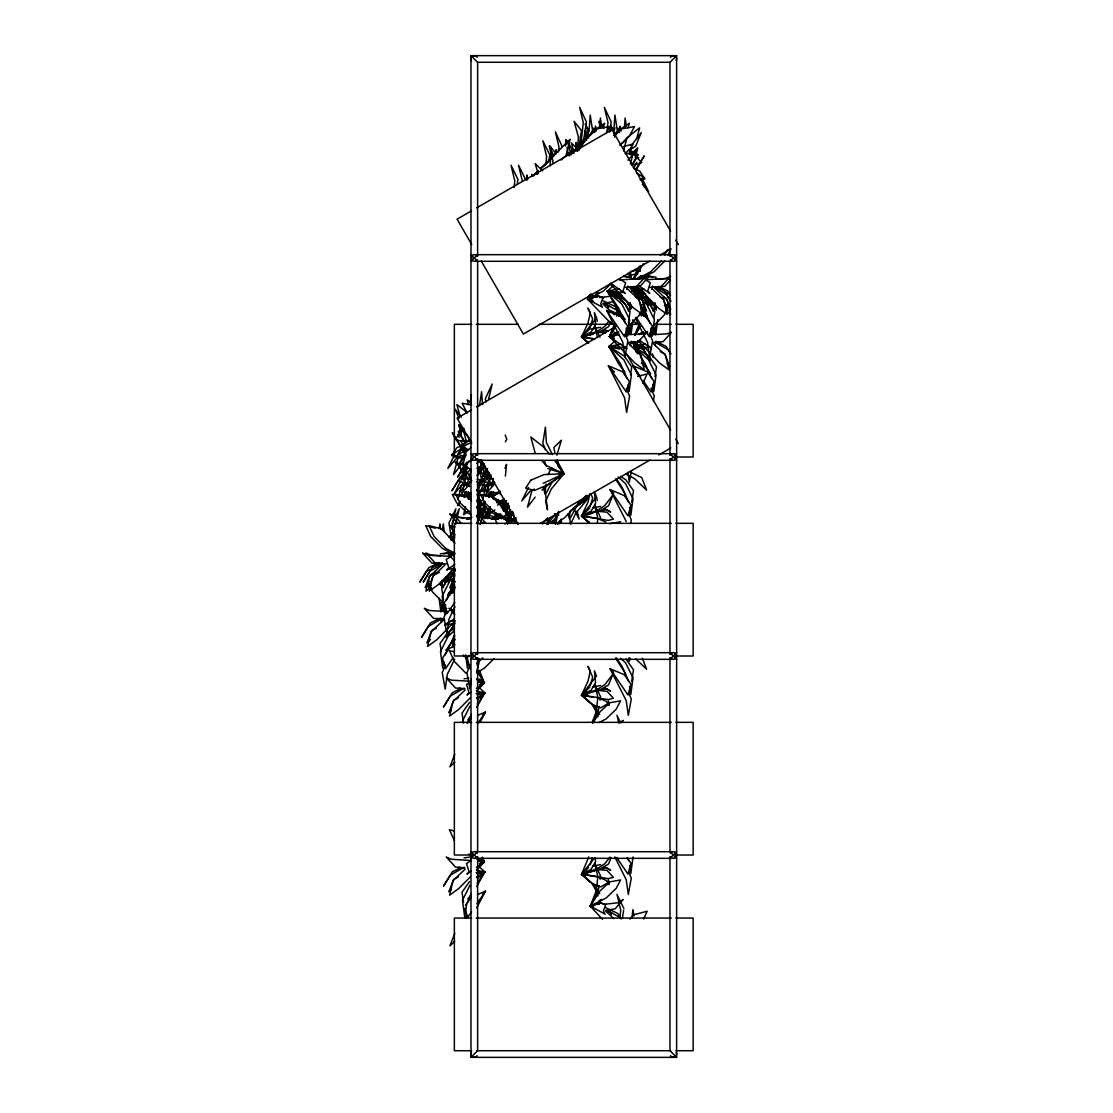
<?xml version="1.0" encoding="UTF-8"?>
<svg xmlns="http://www.w3.org/2000/svg" width="1113" height="1113" viewBox="0 0 1113 1113"><rect width="100%" height="100%" fill="white"/><g stroke="black" fill="none" stroke-linecap="round" stroke-linejoin="round"><path stroke-width="1.5" d="M526.505 180.083L526.839 175.005L527.618 179.889M550.142 165.767L551.144 150.533L553.203 163.528M575.755 147.57L576.089 142.492L577.118 149.003M586.593 140.015L587.261 129.859L588.54 137.984M599.726 128.176L600.394 118.02L601.674 126.145M624.435 128.176L625.103 118.02L626.382 126.145M565.446 145.998L565.919 139.542L566.628 144.203M613.861 129.595L614.933 115.07L617.298 130.597L615.92 133.602M577.452 148.168L578.454 137.122L574.085 121.303L581.487 130.652L579.497 143.271L577.188 147.946M481.512 467.669L480.677 476.044L484.405 482.458M505.385 476.044L506.554 464.33L504.968 468.253M545.982 484.113L545.008 494.075L543.492 487.675M569.967 511.91L569.313 518.561L568.173 513.747M596.985 297.352L597.472 292.649M599.879 902.768L600.199 899.638M514.123 187.485L514.804 180.946L511.062 165.267L517.99 179.443L517.225 184.368M545.76 164.641L546.608 156.46L542.866 140.795L549.794 154.971L548.779 161.538M616.616 316.148L617.465 307.981M641.325 316.148L641.839 311.25M619.858 918.225L620.706 910.044L616.964 894.379L623.906 908.556M531.624 176.466L531.875 174.143M558.434 151.994L558.976 147.013L555.345 131.821L562.176 146.513M606.891 132.503L607.99 122.541L604.359 107.349L611.19 122.04L609.576 132.057M597.333 522.999L597.862 518.241L594.732 505.177L600.603 517.809M629.29 310.652L630.208 302.569L631.266 308.704M653.999 310.652L654.917 302.569M632.017 917.627L632.935 909.544L633.993 915.679M570.802 153.803L571.192 150.658L571.776 153.831M594.718 132.475L595.497 126.186L596.387 130.944M619.426 132.475L620.191 126.186L621.082 130.944M629.708 277.68L630.334 272.615L630.946 275.885M607.74 705.545L608.352 700.48L609.284 705.392M607.74 884.668L608.352 879.604L609.284 884.501M631.029 334.526L633.047 319.612M655.738 334.526L657.755 319.612M633.047 856.954L630.807 873.51L629.555 865.511M471.3 679.278L469.909 689.128L466.945 672.711L470.284 665.004M479.466 405.702L481.595 391.734L482.555 404.645M618.87 316.356L619.649 311.431M628.316 323.02L630.097 311.57L622.612 300.844L607.281 291.189L613.569 285.401M630.528 375.039L631.794 366.873L624.31 356.132L608.978 346.477L615.266 340.689M643.578 316.356L644.093 313.073M653.79 318.109L654.806 311.57L647.321 300.844L633.38 292.065M631.697 502.13L633.492 490.68L625.993 479.953L620.428 476.434M654.973 376.681L656.503 366.873L649.018 356.132L633.673 346.477L639.975 340.689M631.697 681.239L633.492 669.789L625.993 659.063M622.362 918.406L623.642 910.197M441.263 611.246L442.278 604.846M445.659 604.846L444.407 612.846L442.167 596.29L449.694 581.167L454.647 576.729M443.711 661.734L442.71 668.148L440.47 651.578L447.996 636.455L454.187 630.918M468.42 661.734L467.418 668.148L465.624 654.889M470.159 402.823L471.439 394.698M599.072 706.491L598.307 711.263L592.506 722.782M600.102 700.105L600.603 696.919L594.732 684.286L597.862 697.35L596.29 711.624L592.116 722.448M599.072 885.6L598.307 890.372L590.321 906.205L602.481 919.324M600.102 879.214L600.603 876.028L594.732 863.396L597.862 876.46L596.29 890.734L590.321 906.205L605.194 914.204L603.413 910.837L605.667 904.911L600.324 902.796L590.321 906.205L599.851 891.151L609.632 881.899L620.595 879.966L616.212 888.327L606.195 897.954L590.321 906.205L593.34 907.29L590.321 906.205L599.559 901.864L601.59 899.36M478.395 510.352L478.952 507.041L481.526 502.631M498.304 518.63L498.861 515.319M501.685 518.63L502.255 515.319M503.09 510.352L503.66 507.041L506.234 502.631M439.134 528.536L439.927 523.945L440.484 528.786M442.264 530.08L443.322 523.945L444.226 532.028M440.567 585.368L441.096 582.308M630.389 345.67L630.988 342.387M631.433 470.618L629.36 482.096L627.955 472.26M655.098 345.67L655.696 342.387M630.681 523.138L631.28 519.868L628.608 513.691M653.401 400.972L654.291 396.047L650.952 388.34M629.944 657.936L629.36 661.205L628.887 657.936M463.884 497.261L464.497 493.991L464.914 497.372M467.279 497.261L467.891 493.991L468.517 499.055M488.593 497.261L489.205 493.991L489.623 497.372M491.988 497.261L492.6 493.991L493.226 499.055M589.904 493.643L588.054 502.005L581.57 516.029L588.833 522.693M588.791 856.885L581.57 874.248L590.043 882.039M585.716 140.405L588.165 129.637L585.243 123.96L588.513 131.362M458 499.82L461.45 485.282L463.857 483M466.709 473.248L463.634 486.172L467.53 483.362M465.554 506.624L463.634 514.707L468.823 510.95M454.076 576.59L450.626 591.128L454.521 588.318M454.007 591.128L454.772 587.901M482.708 499.82L486.158 485.282L488.565 483M491.028 474.875L488.343 486.172L492.238 483.362M454.619 636.733L452.309 646.43L454.911 644.552M490.263 506.624L488.343 514.707L494.826 510.004M507.778 521.065L510.464 509.768M547.999 524.306L549.14 519.451M555.498 524.306L558.559 511.382M455.537 524.446L459.279 508.766L452.351 522.957M488.551 399.219L492.183 384.027L485.351 398.718L485.88 402.057M477.602 521.315L480.593 508.766L477.825 514.443M480.246 524.446L483.988 508.766L477.06 522.957M486.409 506.93L484.92 513.051L490.082 509.949M495.841 513.051L495.118 516.015L497.72 514.456M476.879 671.431L479.397 661.052L482.819 657.866M461.297 496.481L464.858 482.082M468.81 493.282L468.03 496.481L470.813 494.715M486.005 496.481L489.164 483.682M493.518 493.282L492.725 496.481L499.709 492.085M510.311 520.954L512.676 511.354M467.126 462.076L464.705 471.829L467.85 468.003M487.244 517.628L488.064 514.387M629.36 154.345L631.015 147.876L625.116 153.566M635.259 157.587L637.735 147.876L630.654 154.693M461.227 495.299L464.204 484.155M470.924 470.507L466.681 486.437L471.467 480.19M482.082 460.267L478.256 474.597L484.962 465.846M478.673 510.881L479.522 507.695M485.936 495.299L488.913 484.155M493.504 478.479L491.389 486.437L494.255 482.68M500.349 505.803L501.212 502.575M509.392 522.971L512.37 511.813M553.926 523.625L556.055 515.653L558.573 513.524M613.625 132.656L614.919 127.842L611.204 130.75M623.489 150.923L626.508 139.682L620.317 144.537M636.608 139.083L639.627 127.842L627.245 137.553L624.045 141.309M630.64 162.957L633.227 153.33M590.154 506.693L592.659 497.97L591.309 494.882M590.154 685.803L592.659 677.08L587.928 666.297L590.28 671.083L588.054 681.114L581.57 695.138L590.043 702.915M590.154 864.912L592.241 857.65M603.302 127.828L604.651 123.209L592.158 131.668L578.523 148.808M628.01 127.828L629.36 123.209L616.852 131.668L613.611 135.508M628.845 333.705L631.043 326.109L629.109 323.368M653.54 333.705L655.752 326.109M556.862 455.203L561.397 440.233L553.912 447.44L554.956 453.52M626.939 289.408L627.969 286.083M651.648 289.408L652.677 286.083M576.84 151.131L581.459 139.139L583.282 122.541L579.65 107.349L586.481 122.04L583.81 138.722L577.619 150.992M440.915 612.011L442 609.187L446.828 608.449M588.791 296.128L587.594 299.23L609.521 321.921L614.696 325.038M614.098 294.583L615.294 291.481M454.8 575.129L449.916 587.678L452.323 585.382M453.297 587.678L454.521 584.548M454.661 635.133L451.6 642.98L455.231 639.53M454.8 754.238L449.916 766.801L454.744 762.196M454.8 933.362L449.916 945.911L454.744 941.306M628.748 343.764L640.768 355.214L644.218 369.753L635.133 363.186L609.465 336.655L614.418 324.12M633.714 278.222L637.429 268.831M634.786 335.083L639.126 324.12M481.317 465.637L479.731 469.561L484.892 477.143M614.682 137.177L616.546 132.572L614.515 135.216M610.439 322.019L608.533 326.693L597.681 333.079M611.079 857.789L608.533 864.036L599.044 869.615M676.175 60.631C678.443 57.013 672.419 53.535 670.429 57.306M471.425 1052.369C469.157 1055.987 475.181 1059.465 477.171 1055.694M446.605 611.26L443.934 617.423L446.897 633.826L448.998 619.065L454.925 606.822M445.576 665.004L442.237 672.711L445.2 689.128L447.301 674.367L454.716 659.049M465.554 918.392L466.89 915.303M485.268 518.185L486.618 515.096L484.865 518.686M509.309 519.715L511.326 515.096L508.975 519.882M446.41 600.032L452.49 586.37M444.713 655.334L454.313 635.899M467.377 723.464L471.411 714.351M471.411 893.461L466.695 904.09L464.691 916.903L462.452 900.334L469.978 885.211M591.212 133.602L592.589 130.597L590.224 115.07L589.041 131.209L582.099 144.607M629.527 151.813L633.102 144.022L623.558 146.526M636.594 162.345L633.714 168.578L639.683 171.04L644.817 178.943L640.351 180.097M664.572 255.211L666.729 250.536M667.953 255.211L670.833 248.978L667.647 249.813M642.855 383.275L647.154 373.912L637.61 376.417M643.578 919.046L647.154 911.255L634.424 914.594L629.916 919.143M588.638 343.124L581.57 336.919L588.054 322.895L590.28 312.864L587.928 308.078L592.659 318.861L589.751 329.031L581.57 336.919L587.622 342.47M477.602 486.214L481.512 477.797L478.395 490.861L479.953 505.121L484.725 517.503M570.621 524.195L575.699 513.357L588.304 498.221L586.801 495.368M477.199 663.64L479.425 659.049M452.045 575.407L454.814 569.745M634.007 278.25L640.1 265.812M624.741 346.366L626.828 348.731L609.465 336.655L614.807 325.775M634.939 335.096L639.516 325.775M453.812 456.427L447.871 468.392L457.318 457.262M460.212 481.915L454.271 493.88L463.718 482.764M467.683 466.778L460.991 480.232L470.451 469.102M489.414 472.747L485.699 480.232L489.901 475.293M484.92 481.915L478.98 493.88L488.426 482.764M487.591 518.686L489.817 514.192M496.913 502.881L498.429 499.848M505.511 513.872L509.225 506.387M528.494 487.452L521.816 500.906L531.277 489.776M548.041 474.639L551.533 467.585M546.859 523.875L549.836 517.907M466.18 450.055L458.932 464.622L466.18 454.953M444.045 585.702L446.313 581.167M484.698 504.759L481.08 512.036L485.212 506.512M462.452 721.224L469.978 706.101M589.779 294.903L587.594 299.23L602.467 307.23L600.686 303.863L602.94 297.922L597.598 295.821L587.594 299.23L591.059 293.749M614.487 294.903L615.934 292.023M606.07 133.56L609.715 126.618L596.958 128.858L585.591 139.626L579.136 149.838M639.641 278.556L641.102 275.774M479.884 722.657L485.463 712.097L477.547 715.436M476.698 907.805L485.463 891.207L477.547 894.546M505.413 441.805L506.791 439.19L505.219 435.044M506.902 520.995L508.377 518.268M476.642 707.465L484.837 692.801L478.534 687.013M476.642 886.574L484.837 871.91L478.534 866.123M574.322 151.368L576.701 147.236L573.334 152.592M631.961 165.545L637.526 155.903L631.641 165.267M636.302 169.691L644.26 155.903L635.829 169.287M449.221 537.412L453.367 530.623M454.271 534.699L450.946 540.125L454.772 534.449M453.394 588.638L449.249 595.413L454.034 588.332M466.347 462.883L457.554 477.143L464.302 466.222L467.084 464.622M460.712 476.531L451.92 490.791L458.667 479.884M460.184 501.393L457.554 505.664L460.086 501.573M463.704 495.688L466.347 491.403M487.536 468.587L482.263 477.143L487.313 468.963M484.892 501.393L482.263 505.664L484.795 501.573M488.412 495.688L491.042 491.403M484.085 517.434L487.605 511.73M453.325 567.839L444.532 582.099L451.28 571.178L454.076 569.578M454.953 570.691L447.927 582.099L453.826 572.555M503.563 510.978L507.959 503.855M510.964 523.013L514.47 517.308M455.022 623.127L446.23 637.387L452.977 626.48M483.376 479.884L476.628 490.791L485.407 476.531L488.329 475.056M483.918 517.754L486.437 513.649M634.299 278.417L643.425 263.684M611.997 334.693L609.465 336.655L614.293 338.435L609.465 336.655L615.851 326.346M503.466 511.173L507.681 504.356M510.784 523.319L513.316 519.228M635.092 335.18L640.559 326.346M592.923 722.991L599.851 712.042L609.632 702.79L620.595 700.842L616.212 709.218L606.195 718.845L598.989 722.601M454.786 602.397L447.259 613.402L444.17 602.787L450.932 593.173L454.09 591.824M453.088 657.686L445.562 668.704L442.473 658.075L449.235 648.462L453.979 646.458M471.662 911.797L467.543 917.46L464.886 908.361M469.116 460.865L464.844 467.46L470.799 468.99M487.953 473.192L482.819 481.108L490.276 483.014M488.69 512.244L486.979 514.888L495.925 517.169L499.125 515.806M476.517 507.89L481.261 500.711M501.226 507.89L505.97 500.711M477.24 704.126L484.837 692.801L476.336 691.076M477.24 883.235L484.837 871.91L476.336 870.199M449.471 537.287L453.297 531.611M587.636 341.969L581.57 336.919L591.1 332.008L595.58 324.314L594.412 312.6L596.512 317.817L581.57 336.919L587.803 342.234M589.055 522.4L581.57 516.029L591.1 511.131L595.58 503.424L594.412 491.709L596.512 496.941L581.57 516.029L589.807 523.277M477.908 723.172L485.463 712.097L483.028 714.56M476.962 903.673L485.463 891.207L483.028 893.683M594.801 857.692L581.57 874.248L592.172 883.569L600.853 886.922L608.074 882.595L605.848 880.23L596.707 876.474L581.57 874.248L588.582 867.486M441.151 584.214L445.826 577.508L454.187 572.249M469.505 702.456L462.006 713.183L463.537 722.991M469.505 881.566L462.006 892.292L463.537 902.1M442.71 600.032L440.776 602.787L442.543 608.853M469.102 655.334L467.182 658.075L470.27 668.704M468.309 722.226L471.202 718.108M465.415 905.467L471.202 897.217M447.509 595.024L450.598 590.92M445.812 650.312L453.019 640.754M467.794 719.958L470.882 715.868M467.794 899.081L470.882 894.977M477.171 259.635C469.825 266.661 469.825 249.298 477.171 256.324M463.133 462.09L453.548 474.597L457.805 458.667L460.323 456.539M477.171 458.653C469.825 465.665 469.825 448.316 477.171 455.328M462.827 496.328L464.747 493.838M608.922 321.059L604.874 326.359L594.453 333.246L581.57 336.919L592.673 338.964M670.429 256.324C677.761 249.298 677.761 266.661 670.429 259.635M487.536 496.328L489.456 493.838M477.908 509.142L483.265 503.09M483.362 512.022L485.282 509.517M502.617 509.142L507.959 503.09M509.921 523.305L513.761 518.31M535.172 497.108L527.506 507.111L531.75 491.181L534.268 489.038M557.557 524.084L561.383 519.089M477.171 657.672C469.825 664.684 469.825 647.335 477.171 654.347M670.429 455.328C677.761 448.316 677.761 465.665 670.429 458.653M477.171 856.676C469.825 863.702 469.825 846.339 477.171 853.365M670.429 654.347C677.761 647.335 677.761 664.684 670.429 657.672M609.938 857.08L604.874 863.702L594.453 870.589L581.57 874.248L594.05 884.877L599.726 893.502M670.429 853.365C677.761 846.339 677.761 863.702 670.429 856.676M631.085 145.761L641.241 132.572L635.648 146.387L628.873 150.436M598.864 292.371L596.832 294.875L587.594 299.23L593.619 301.386M542.448 523.959L547.554 517.823M559.338 523.694L561.439 521.176L558.476 522.498M476.781 463.453L479.926 459.739M497.539 505.302L500.822 501.434M505.385 515.876L510.63 509.698M547.165 524.14L555.582 514.262M599.726 714.393L594.05 705.767L581.57 695.138L596.512 676.05L594.412 670.819L595.58 682.533L591.1 690.241L581.57 695.138L592.172 704.459L600.853 707.812L608.074 703.486L605.848 701.12L596.707 697.35L581.57 695.138L589.751 687.25M628.024 160.23L637.373 149.323L632.365 153.01L625.743 153.705M615.378 298.367L620.4 292.51L616.101 295.682M640.086 298.367L644.107 293.679M621.11 722.727L623.127 720.375L619.899 722.754M477.129 475.696L480.468 471.856M447.092 623.03L444.991 625.395L454.368 618.814M670.485 280.073L664.684 286.389L656.767 287.043M671.111 332.843L663 341.691L653.498 342.47M459.446 491.751L461.561 489.456M469.185 484.851L462.841 491.751L467.961 493.031L471.063 492.614M484.155 491.751L486.27 489.456M493.894 484.851L487.55 491.751L492.669 493.031L500.433 492.002M508.46 516.223L510.575 513.928M507.319 524.181L510.63 520.606L504.662 505.121L503.966 498.777M462.716 430.884L454.8 439.273L461.199 441.193L466.291 440.581M464.775 496.996L467.015 494.617M470.409 494.617L468.17 496.996L471.063 498.721M489.483 496.996L491.723 494.617M516.029 519.089L513.789 521.468L518.129 524.056M453.381 569.3L438.383 584.562L429.312 591.128L432.748 576.59L444.783 565.14M455.245 620.831L436.686 639.85L427.601 646.43L431.051 631.892L443.085 620.428M585.494 496.203L564.569 517.726L556.792 523.36M477.227 690.477L484.336 682.979L479.383 670.443M477.227 869.587L484.336 862.088L482.486 857.386M532.932 176.313L537.621 171.639M661.261 261.068L650.868 271.628L637.067 278.932M664.656 261.068L654.249 271.628L645.053 276.497M627.857 326.916L639.405 315.188L644.441 304.266L641.255 305.101M652.566 326.916L664.113 315.188L669.136 304.266L664.364 305.519M628.316 311.014L631.711 307.605M477.296 475.001L479.578 472.691M653.025 311.014L656.406 307.605M470.103 697.99L458.667 709.496L449.582 716.076L453.033 701.538L465.067 690.074M470.103 877.1L458.667 888.605L449.582 895.186L453.033 880.647L465.067 869.183M470.98 261.291L477.616 254.668M669.984 256.254L669.984 62.286L676.621 55.65L470.98 55.65L470.98 1057.35L676.621 1057.35L676.621 55.65M470.98 460.309L477.616 453.673M676.621 254.668L669.984 261.291L669.984 455.259M470.98 659.327L477.616 652.691M669.984 460.309L676.621 453.673M470.98 858.332L477.616 851.709L477.616 657.741M669.984 659.327L676.621 652.691M470.98 1057.35L477.616 1050.714L477.616 856.746M669.984 858.332L676.621 851.709M504.119 510.144L509.003 505.358M494.061 658.659L484.294 668.231L476.517 672.92M540.626 168.536L570.19 139.222L566.058 155.389L561.202 160.077M588.86 522.094L581.57 516.029L589.751 508.14M541.168 168.23L545.885 163.694M620.011 145.302L629.318 136.343L634.424 126.618L621.666 128.858L614.849 135.327M610.981 283.759L603.469 290.98L587.594 299.23L592.227 300.677M468.295 499.014L470.702 496.732M441.388 565.14L429.368 576.59L425.917 591.128L431.107 587.372M427.629 585.382L425.208 587.678L430.105 575.129L436.115 572.277M431.009 585.382L428.588 587.678L433.486 575.129L439.496 572.277M430.522 639.53L426.891 642.98L431.788 630.431L436.296 628.289M451.294 710.331L448.873 712.626L453.77 700.077L458.278 697.934M451.294 889.44L448.873 891.736L453.77 879.187L458.278 877.044M629.165 277.234L631.6 274.911L637.874 273.812M464.274 443.057L461.478 445.687L466.639 448.929M470.91 447.384L466.124 451.836L462.785 465.624L471.815 460.184M541.892 490.151L551.825 481.692M569.814 511.27L581.543 502.631M488.635 494.2L491.056 491.988M540.821 168.745L548.347 161.928L555.804 153.149L556.18 149.671L556.347 152.871M477.407 699.451L484.837 692.801L476.183 693.51M477.407 878.56L484.837 871.91L476.183 872.62M633.617 342.387L634.493 341.621M658.326 342.387L659.202 341.621M493.073 517.935L495.591 515.792M595.024 338.881L581.57 336.919L585.16 333.97M605.848 521.997L596.707 518.241L581.57 516.029L595.678 511.034L607.058 512.23L613.416 519.131L608.296 520.411L581.57 516.029L585.16 513.079M588.86 701.204L581.57 695.138L586.356 691.201M587.636 879.312L581.57 874.248L586.356 870.324M644.024 293.303L640.81 295.682L637.554 296.016M463.189 496.064L467.084 493.254M487.897 496.064L491.793 493.254M510.909 521.482L516.098 517.726M549.293 523.36L555.777 518.658M471.008 692.161L466.973 695.041L469.074 692.676L466.5 684.384L468.99 682.839M471.008 871.27L466.973 874.164L469.074 871.799L466.5 863.493L471.495 860.405M592.839 295.488L587.594 299.23L592.311 300.44M586.468 495.591L588.304 498.221L576.548 506.429L569.884 518.728L570.468 523.388M557.516 523.917L561.439 521.176L558.726 522.943M454.73 564.43L446.689 570.106L448.789 567.741L446.216 559.436L451.21 556.347M551.394 522.373L555.387 519.632M476.35 688.46L484.336 682.979L478.242 670.541M476.35 867.57L484.336 862.088L482.054 857.413M569.23 155.208L573.404 152.384M573.084 508.502L588.304 498.221L586.259 495.605M558.67 523.04L561.439 521.176M559.936 476.392L563.999 473.748L557.251 460.921M584.242 500.864L588.304 498.221L585.313 496.843M464.093 494.715L468.281 492.085M487.397 495.591L492.989 492.085M454.8 574.002L449.221 577.508L441.722 588.248L443.517 599.684M454.494 628.414L447.523 632.81L440.025 643.537L441.305 651.717M476.475 698.06L484.837 692.801L477.213 693.983M476.475 877.169L484.837 871.91L477.213 873.107M637.819 278.013L641.825 275.495M614.432 336.07L609.465 336.655L616.143 332.467M463.537 428.408L458.222 431.733L463.815 428.519M444.518 614.738L447.009 613.193M627.162 277.346L630.055 275.621L627.815 273.242M461.436 448.845L451.961 454.466L464.121 458.612M466.806 449.652L458.681 454.466L463.05 456.386M599.044 511.396L608.533 505.803L612.985 494.882L604.874 505.469L594.453 512.356L581.57 516.029L589.626 514.109M599.044 690.505L608.533 684.926L612.985 673.991L604.874 684.592L594.453 691.465L581.57 695.138L592.673 697.197M471.564 210.802L457.067 219.164L471.717 244.54M476.628 207.881L612.025 129.706L670.61 231.184M649.769 261.11L523.402 334.067L481.192 260.957M660.301 255.03L670.833 248.95M471.564 409.821L457.067 418.182L471.717 443.544M476.628 406.885L612.025 328.725L615.461 334.693M480.065 523.986L482.986 522.289M504.759 523.986L510.63 520.606L502.645 504.773L501.88 499.987M539.958 523.527L649.769 460.128M658.799 454.911L670.833 447.969M464.302 494.756L468.49 492.349M489.01 494.756L493.184 492.349M429.368 569.578L426.571 571.178L419.838 582.099L428.616 567.839L438.814 562.663M442.529 563.985L429.966 571.178L423.218 582.099L432.011 567.839L442.195 562.663M442.223 618.48L428.268 626.48L421.521 637.387L430.314 623.127L440.498 617.965M464.204 688.126L450.25 696.126L443.503 707.033L452.295 692.773L461.032 688.349M464.204 867.236L450.25 875.235L443.503 886.157L452.295 871.882L461.032 867.458M469.839 482.249L465.596 484.656L471.342 481.442M471.648 442.042L463.3 446.605L456.636 456.497L465.317 442.306L469.672 440.205M543.241 483.32L563.999 473.748L555.735 460.615M504.565 510.074L507.556 508.446M537.468 172.891L534.546 174.435L538.191 170.901L534.546 174.435L537.662 173.711M619.412 334.554L609.465 336.655L618.661 331.785M638.765 334.22L643.37 331.785M616.63 296.976L620.971 294.722M588.012 872.717L581.57 874.248L595.678 869.253L607.058 870.449L613.416 877.364L608.296 878.644L581.57 874.248L591.1 869.35L595.58 861.657L595.246 858.304M618.466 296.322L621.541 294.875M671.014 332.133L667.285 333.817L649.074 334.888M489.678 494.242L493.991 492.308M577.939 502.853L588.304 498.221L585.062 497.177M640.212 179.708L644.58 177.788L636.455 172.974M638.625 278.681L644.789 275.996L652.83 277.22M609.465 336.655L618.703 332.634M638.792 334.651L643.411 332.634M476.976 468.378L481.776 466.333M478.813 501.949L481.776 500.697M503.521 501.949L506.485 500.697M464.274 444.56L456.845 447.704L451.711 455.62L460.657 457.902M466.222 471.94L463.245 473.192L458.111 481.108L464.079 482.639M449.123 592.492L453.867 590.488M499.681 492.739L495.118 494.617L492.878 496.996L500.099 501.309L504.453 499.64M467.196 519.298L471.202 517.712M491.89 519.298L497.247 517.197L500.099 518.171M476.851 500.753L479.745 499.64M537.774 173.211L534.546 174.435L537.676 173.503M479.494 684.787L484.336 682.979L477.046 671.181M479.494 863.911L484.336 862.088L481.609 857.664M479.522 684.745L484.336 682.979L479.286 679.041M479.522 863.855L484.336 862.088L481.818 860.126M507.625 521.677L510.63 520.606L501.1 505.552L491.334 496.287L480.371 494.353L484.753 502.728L494.756 512.356L510.63 520.606L507.542 521.566M592.853 334.234L581.57 336.919L595.678 331.911L605.43 332.94M588.012 693.608L581.57 695.138L595.678 690.143L607.058 691.34L613.416 698.241L608.296 699.534L597.417 698.074M560.729 474.875L563.999 473.748L554.817 460.601M585.035 499.347L588.304 498.221L583.351 498.429M618.021 297.282L622.306 295.821M466.389 519.187L471.912 517.364M491.097 519.187L496.621 517.364L499.654 518.296M494.492 519.187L500.015 517.364L510.63 520.606L507.486 521.413M467.641 441.402L470.604 440.442M593.41 907.178L590.321 906.205L599.42 903.436M581.57 336.919L592.186 334.109M581.57 516.029L592.186 513.218M581.57 695.138L587.636 693.538M581.57 874.248L587.636 872.648M590.669 871.855L595.205 870.644M635.565 158.505L638.737 157.67M452.24 570.134L455.217 569.369M477.394 694.693L484.837 692.801M477.394 873.802L484.837 871.91M630.278 271.655L635.398 270.376M598.335 332.509L606.404 330.519M599.949 511.229L606.404 509.629L610.661 512.036L604.902 508.822M599.949 690.338L606.404 688.752L610.661 691.145L604.902 687.931M599.949 869.448L606.404 867.862L610.661 870.255L604.902 867.041M629.972 152.411L632.991 151.73L638.306 155.069L629.916 150.241M625.353 319.723L617.103 308.788L607.281 291.189L619.162 288.782M644.177 293.095L631.975 291.189L635.37 290.493M638.779 289.811L643.871 288.782M624.977 372.285L618.8 364.076L608.978 346.477L620.859 344.084M637.777 353.809L633.673 346.477L645.568 344.084M591.156 329.045L600.589 327.292M480.413 491.292L483.585 490.694M592.728 507.876L600.589 506.415M592.728 686.985L600.589 685.525M592.728 866.095L600.589 864.634M609.632 523.68L620.595 521.733M558.907 474.653L563.999 473.748L557.85 465.874L557.279 459.78M583.212 499.125L588.304 498.221M603.023 303.348L612.359 301.887M452.351 569.759L455.412 569.286M450.654 625.061L453.714 624.588M605.75 910.323L615.086 908.876L623.127 899.485L618.828 902.657L604.011 904.326M440.317 553.898L448.358 552.674L451.433 554.01M443.697 553.898L451.739 552.674L454.827 554.01M463.982 678.833L468.81 678.109M463.982 857.942L472.023 856.732M479.55 490.861L486.27 489.873M592.728 298.521L587.594 299.23L598.224 295.988L603.747 297.811M599.573 297.574L611.218 296.183M466.124 492.822L469.227 492.405M490.833 492.822L493.935 492.405M619.357 279.989L640.879 278.528L645.86 276.288L636.594 286.389L625.506 287.307M645.721 279.794L665.588 278.528L670.569 276.288L661.289 286.389L650.215 287.307M624.365 334.888L642.577 333.817L647.557 331.577L638.292 341.691L628.789 342.47M477.324 483.988L480.566 483.64L486.84 485.866M507.291 520.884L510.63 520.606L504.078 515.917M632.059 287.043L639.975 286.389L649.255 276.288L644.274 278.528L631.029 279.001M448.984 569.133L452.435 568.854M447.273 624.435L454.201 623.864M655.738 279.001L668.969 278.528M470.98 55.65L477.616 62.286L669.984 62.286M476.155 254.668L671.445 254.668M476.155 261.291L671.445 261.291M471.662 324.314L454.354 324.314L454.354 456.998M476.253 324.314L518.38 324.314M539.151 324.314L613.569 324.314M630.862 324.314L639.516 324.314M656.823 324.314L671.264 324.314M675.869 324.314L693.162 324.314L693.162 456.998L675.869 456.998M476.155 453.673L671.445 453.673M456.08 456.998L459.544 456.998M476.155 460.309L671.445 460.309M471.662 523.333L454.354 523.333L454.354 656.002L471.662 656.002M476.253 523.333L671.264 523.333M675.869 523.333L693.162 523.333L693.162 656.002L675.869 656.002M476.155 652.691L671.445 652.691M476.155 659.327L671.445 659.327M471.662 722.351L454.354 722.351L454.354 855.021L471.662 855.021M476.253 722.351L671.264 722.351M675.869 722.351L693.162 722.351L693.162 855.021L675.869 855.021M476.155 851.709L671.445 851.709M476.155 858.332L671.445 858.332M471.662 918.058L454.354 918.058L454.354 1050.728L471.662 1050.728M476.253 918.058L671.264 918.058M675.869 918.058L693.162 918.058L693.162 1050.728L675.869 1050.728M476.851 1050.728L670.666 1050.728M462.952 464.01L459.641 463.898L454.661 461.645L463.94 471.759M493.296 478.882L489.984 478.771L485.004 476.531L493.115 485.365M468.587 478.882L465.276 478.771L460.295 476.531L469.575 486.631M485.101 511.437L481.79 511.312L478.047 509.643M440.804 555.679L427.559 555.206L422.578 552.952L431.844 563.067L442.932 563.971M631.975 291.189L638.904 291.759M625.409 323.368L618.661 308.176L607.281 291.189L622.849 292.469M638.431 353.558L633.673 346.477L647.516 347.618M627.106 378.657L620.358 363.478L608.978 346.477L624.546 347.757M446.313 563.971L435.239 563.067L425.959 552.952L430.94 555.206L450.807 556.458M444.616 619.273L433.541 618.355L424.262 608.255L429.242 610.494L447.454 611.566M465.011 688.78L455.523 688.001L446.243 677.9L451.224 680.14L469.436 681.212M465.011 867.89L455.523 867.11L446.243 857.01L451.224 859.25L471.091 860.516M629.068 153.761L633.812 154.206L641.728 162.609L635.328 164.515L630.236 163.903M488.51 518.074L478.743 517.058L476.587 515.472M468.823 518.241L457.429 517.058L453.13 513.886L461.158 523.263M463.801 518.074L454.034 517.058L449.735 513.886L457.777 523.263M477.714 682.186L484.336 682.979L478.993 679.626M477.714 861.295L484.336 862.088L478.993 858.735M498.652 518.95L482.138 517.058L477.825 513.886L485.866 523.263M505.497 519.896L510.63 520.606L501.393 516.251L499.361 513.761M491.849 518.477L495.271 518.95M467.14 518.477L470.562 518.95M648.169 275.996L656.211 277.22M623.475 275.996L631.516 277.22M623.294 276.483L628.122 277.22M651.314 332.022L654.527 332.523M626.605 332.022L629.819 332.523M626.16 328.168L627.426 336.182L629.666 319.612L622.125 304.489L607.281 291.189L619.468 293.095M652.816 385.07L653.818 391.47L656.058 374.9L648.531 359.791L633.673 346.477L639.78 347.437M628.108 385.07L629.123 391.47L631.363 374.9L623.823 359.791L608.978 346.477L621.165 348.383M471.675 404.979L462.118 403.282L467.21 413.02M484.809 495.744L476.976 494.353L481.359 502.728L491.362 512.356L507.236 520.606L506.053 517.503M460.1 495.744L452.268 494.353L456.65 502.728L466.667 512.356L470.994 514.609M477.24 479.313L485.101 480.774M481.386 505.093L484.642 505.719M450.96 620.748L454.368 621.43M477.714 681.573L484.336 682.979L476.67 678.916M477.714 860.683L484.336 862.088L476.67 858.026M627.746 304.266L630.765 305.032M603.051 304.266L609.089 305.797L608.324 307.8L607.253 304.614M605.778 911.255L611.816 912.785L611.051 914.775L609.98 911.603M633.464 291.564L642.396 293.846M607.281 291.189L617.687 293.846M633.673 346.477L644.093 349.134M608.978 346.477L619.385 349.134M554.441 513.747L558.907 514.902M496.273 500.099L502.074 501.587M479.814 504.565L482.805 505.33M590.321 906.205L593.466 907.025M460.977 435.169L457.791 434.348L459.224 437.465M463.425 449.221L466.611 450.055M455.175 526.894L450.403 525.642L454.716 535.005M435.253 528.146L425.709 525.642L430.731 536.563L442.278 548.292L453.005 553.968M455.287 581.779L452.101 580.944L454.967 587.177M430.578 581.779L427.392 580.944L432.414 591.852L443.976 603.594M454.146 651.842L449.374 650.59L454.396 661.498L465.944 673.24M454.146 830.952L449.374 829.7L454.396 840.607M486.631 486.353L481.79 484.976L476.587 481.539M547.791 468.559L563.999 473.748L551.394 488.885L545.593 501.267L547.526 509.796L545.579 494.242L552.243 481.957L563.999 473.748L546.08 465.457L541.711 460.504M600.95 902.977L605.082 904.34M510.63 520.606L500.627 517.197L495.285 519.298L496.982 523.75M644.246 314.492L647.404 315.828M639.265 313.824L645.61 316.495L652.371 326.109L649.269 336.738L636.08 317.414M610.035 310.485L622.71 315.828M637.832 374.831L633.047 365.774L647.307 371.784L654.068 381.411L650.966 392.026L643.439 381.022M476.642 679.626L484.336 682.979M476.642 858.735L482.805 861.42M465.276 450.25L460.295 447.996L464.928 453.061M484.35 463.898L479.369 461.645L487.48 470.493M454.41 554.636L450.668 552.952L454.146 556.75M452.268 555.206L447.287 552.952L454.229 560.535M453.951 610.494L448.97 608.255L454.772 614.571M663.431 297.032L666.437 298.465L670.722 309.442M660.037 297.032L663.042 298.465L667.939 311.014L665.518 308.718M638.723 297.032L641.728 298.465L646.625 311.014L644.204 308.718M635.328 297.032L638.333 298.465L643.231 311.014L640.81 308.718M660.232 351.611L664.739 353.753L669.636 366.302L667.216 364.007M635.523 351.611L640.045 353.753L644.928 366.302L641.311 362.852M631.196 472.58L641.728 477.574L646.625 490.123L634.535 478.618L625.77 473.804M602.634 300.524L615.113 306.534L622.584 318.749L616.839 310.235L604.888 303.696M605.361 907.498L617.84 913.523L621.151 918.948M462.591 447.009L468.587 449.958M659.174 286.737L667.911 291.161L670.555 295.446M655.794 286.737L664.531 291.161L670.68 301.15M634.466 286.737L643.203 291.161L651.995 305.421L645.248 294.514L641.06 292.107M631.085 286.737L639.822 291.161L648.601 305.421L641.867 294.514L627.913 286.514M656.03 341.288L666.228 346.463L670.61 353.586M631.321 341.288L641.519 346.463L650.298 360.723L643.564 349.802L631.001 342.609M454.855 553.161L445.673 548.292L434.112 536.563L429.089 525.642L441.819 528.981L454.939 543.297M469.018 853.977L472.079 855.591M607.615 910.671L619.565 917.223M604.902 329.712L607.781 331.312M665.769 292.107L669.956 294.514M652.608 286.514L666.562 294.514L670.777 301.331M655.71 342.609L668.259 349.802L670.791 353.906M471.787 480.816L467.724 478.423L463.272 467.502L471.383 478.089M636.413 268.956L640.295 271.308L639.224 266.856M634.229 321.921L639.405 325.038M465.957 449.889L460.239 446.355L452.281 432.567L460.699 445.965M645.331 279.683L650.312 282.772L647.752 291.063L649.839 293.429L639.14 285.93M619.371 278.904L625.617 282.772L623.043 291.063L625.13 293.429L610.439 283.189M471.342 402.697L467.182 399.873L468.531 404.506M639.502 340.314L651.536 348.731L649.449 346.366M666.729 311.64L670.61 314.464L667.16 299.926L655.14 288.462M642.02 311.64L645.916 314.464L642.465 299.926L630.431 288.462M464.163 429.674L459.168 425.987L468.517 436.894M452.504 569.967L454.647 571.553M466.806 412.283L456.9 404.52L459.919 415.747M439.037 562.997L439.899 563.762M435.642 562.997L436.519 563.762M437.339 618.299L438.202 619.065M459.307 687.945L460.184 688.71M459.307 867.055L460.184 867.82M641.561 296.726L635.37 291.189L637.832 295.585M645.276 300.051L650.229 304.489L653.234 310.541M634.452 293.401L646.834 304.489L654.361 319.612L652.121 336.182L650.868 328.168M618.091 476.948L625.52 483.599L633.047 498.721L630.807 515.291L629.555 507.278M620.567 658.284L625.52 662.722L633.047 677.831L630.807 694.401L629.555 686.401M628.845 305.157L631.127 307.285M604.136 305.157L614.404 314.742M606.863 912.131L613.708 918.531M633.2 167.27L635.064 169.023M471.509 500.92L466.625 496.287L455.662 494.353L460.045 502.728L470.048 512.356M651.745 288.462L663.779 299.926L667.23 314.464L658.145 307.884L637.22 286.361M627.05 288.462L639.071 299.926L642.521 314.464L633.436 307.884L610.147 283.857M653.442 343.764L665.477 355.214L668.927 369.753L659.842 363.186L637.735 340.411M635.746 658.882L646.625 669.233L642.34 658.256M584.381 131.042L586.871 133.449M578.746 150.102L571.247 142.881L573.779 151.201M542.629 170.776L535.13 163.555L538.163 173.531M463.509 429.103L458.793 424.554L461.283 434.251M669.984 254.668L676.621 261.291M470.98 254.668L477.616 261.291L477.616 455.259M669.984 453.673L676.621 460.309M470.98 453.673L477.616 460.309M669.984 652.691L676.621 659.327M470.98 652.691L477.616 659.327M676.621 858.332L669.984 851.709L669.984 657.741M470.98 851.709L477.616 858.332M676.621 1057.35L669.984 1050.714L669.984 856.746M440.122 584.283L443.503 587.692M463.231 655.056L466.611 658.479M609.075 312.948L606.655 310.485L620.901 316.495L627.662 326.109L624.574 336.738L606.655 310.485L622.835 342.401L624.936 357.162L627.885 340.745L625.228 334.582M614.418 371.965L608.352 365.774L622.598 371.784L629.36 381.411L626.271 392.026L608.352 365.774L624.532 397.689L626.633 412.45L629.582 396.047L626.257 388.34M613.68 493.309L610.035 489.595L624.282 495.605L631.043 505.232L627.955 515.848L610.035 489.595L626.216 521.51M613.68 672.419L610.035 668.704L624.282 674.715L631.043 684.342L627.955 694.957L610.035 668.704L626.216 700.62L628.316 715.381L631.28 698.978L628.608 692.801M479.119 511.604L481.442 514.123M476.447 516.237L482.486 523.263M642.368 184.299L648.67 191.714L641.978 178.261M549.627 454.257L543.241 446.73L530.845 437.033L535.158 453.074M512.272 519.075L515.5 522.887M495.967 513.761L498.012 516.251M604.081 127.981L598.794 121.303L600.547 127.633M556.124 153.789L549.78 145.775L552.841 156.85M461.38 417.152L455.287 409.25L459.015 418.46M477.171 57.306C475.181 53.535 469.157 57.013 471.425 60.631M670.429 1055.694C672.419 1059.465 678.443 1055.987 676.175 1052.369M489.65 474.124L484.586 467.502L487.772 475.307M464.942 474.124L459.878 467.502L463.064 475.307M643.871 311.515L646.959 315.619M643.509 364.076L650.715 373.648M625.645 494.729L615.572 479.091M625.645 673.838L615.572 658.2M627.189 857.956L631.043 863.451L627.955 874.067L616.644 857.511M656.322 308.885L650.702 300.844L635.37 291.189L638.222 295.432M630.681 307.55L625.993 300.844L610.661 291.189L613.124 295.585M633.047 365.774L640.601 376.862M642.507 311.654L647.279 318.749L642.298 310.61M613.513 295.432L610.661 291.189L625.52 304.489L628.525 310.541M640.323 356.397L645.067 363.478L651.815 378.657M616.365 478.799L622.056 487.285L628.803 502.478M616.365 657.908L622.056 666.409L628.803 681.587M482.082 467.46L484.809 473.095M504.648 516.502L507.236 520.606L505.065 516.279M477.268 506.916L484.197 517.865M464.9 441.944L459.001 432.567L465.373 443.6M592.144 704.696L597.291 713.544L597.862 716.855M592.144 883.819L597.291 892.654L597.862 895.965M675.772 240.13L678.36 244.61M626.661 354.087L670.61 430.188M675.772 439.148L678.36 443.614M481.192 459.961L518.241 524.126M635.342 318.026L647.543 342.401L649.644 357.162L652.594 340.745L649.255 333.037M614.821 856.871L626.216 879.729L628.316 894.49L631.28 878.087L628.608 871.924M610.675 125.379L612.873 129.637M573.432 507.931L579.108 519.131L577.118 511.02M484.475 517.726L477.936 504.773L477.171 499.987M552.396 454.647L546.386 442.431L545.384 427.211L542.824 443.447L545.509 449.61M514.303 518.241L515.834 521.329M573.807 153.552L567.574 140.795L570.941 154.902M642.41 294.486L645.874 301.581M617.715 294.486L621.179 301.581M525.489 179.443L518.561 165.267L522.303 180.946M620.428 722.351L616.964 715.269L618.842 723.102M553.829 156.043L549.252 146.206L551.992 157.643M599.949 337.295L594.732 326.053L597.472 337.489M460.657 440.581L462.813 445.256M644.051 309.692L650.117 323.368M627.454 857.664L628.803 860.697M610.592 125.435L612.553 129.873M508.293 512.898L509.657 516.015M477.769 508.224L479.55 512.87M619.078 130.903L618.035 128.162L618.355 131.459M594.37 130.903L593.326 128.162L593.646 131.459M544.563 461.297L546.177 465.999M505.886 517.378L506.958 520.522M546.566 518.881L548.111 523.861M584.881 132.711L586.398 137.692M483.599 470.59L485.254 476.392M477.95 466.834L479.272 471.703M463.3 430.008L466.75 442.849M468.823 437.492L469.658 440.72M640.072 292.093L641.199 296.795M580.457 136.551L581.946 142.812M615.364 292.093L616.491 296.795M513.051 513.496L513.983 517.642L513.399 512.926M487.717 510.742L489.275 517.642L488.092 508.196M487.077 469.603L488.19 474.625M596.512 317.817L597.236 321.407M596.512 496.941L597.236 500.516M440.845 619.065L441.43 622.348M655.181 304.099L656.239 310.235M620.692 293.943L621.249 297.254M595.984 293.943L596.54 297.254M598.711 900.932L599.267 904.243M654.263 328.168L655.265 334.582M629.555 328.168L630.306 332.968M453.367 529.524L454.647 537.732M451.516 539.374L448.956 522.957L455.899 508.766L452.156 524.446L453.854 540.793M452.435 589.737L452.949 593.034M567.101 147.306L568.284 155.069M652.566 353.878L653.025 357.162M438.995 597.945L440.79 611.19M484.753 473.568L485.143 476.684M441.805 580.861L442.529 587.316M499.709 490.861L500.057 494.033M477.185 662.472L477.533 665.741M500.767 514.025L501.24 518.728M497.372 514.025L497.859 518.728M569.021 152.634L569.341 155.931M669.984 458.723L669.984 654.277M477.616 62.286L477.616 256.254M477.616 458.723L477.616 654.277M530.79 480.218L525.656 488.134L534.602 490.416L547.387 484.976L563.999 473.748L544.174 474.569L530.79 480.218M494.548 482.249L490.29 484.656L494.617 482.235"/></g></svg>
